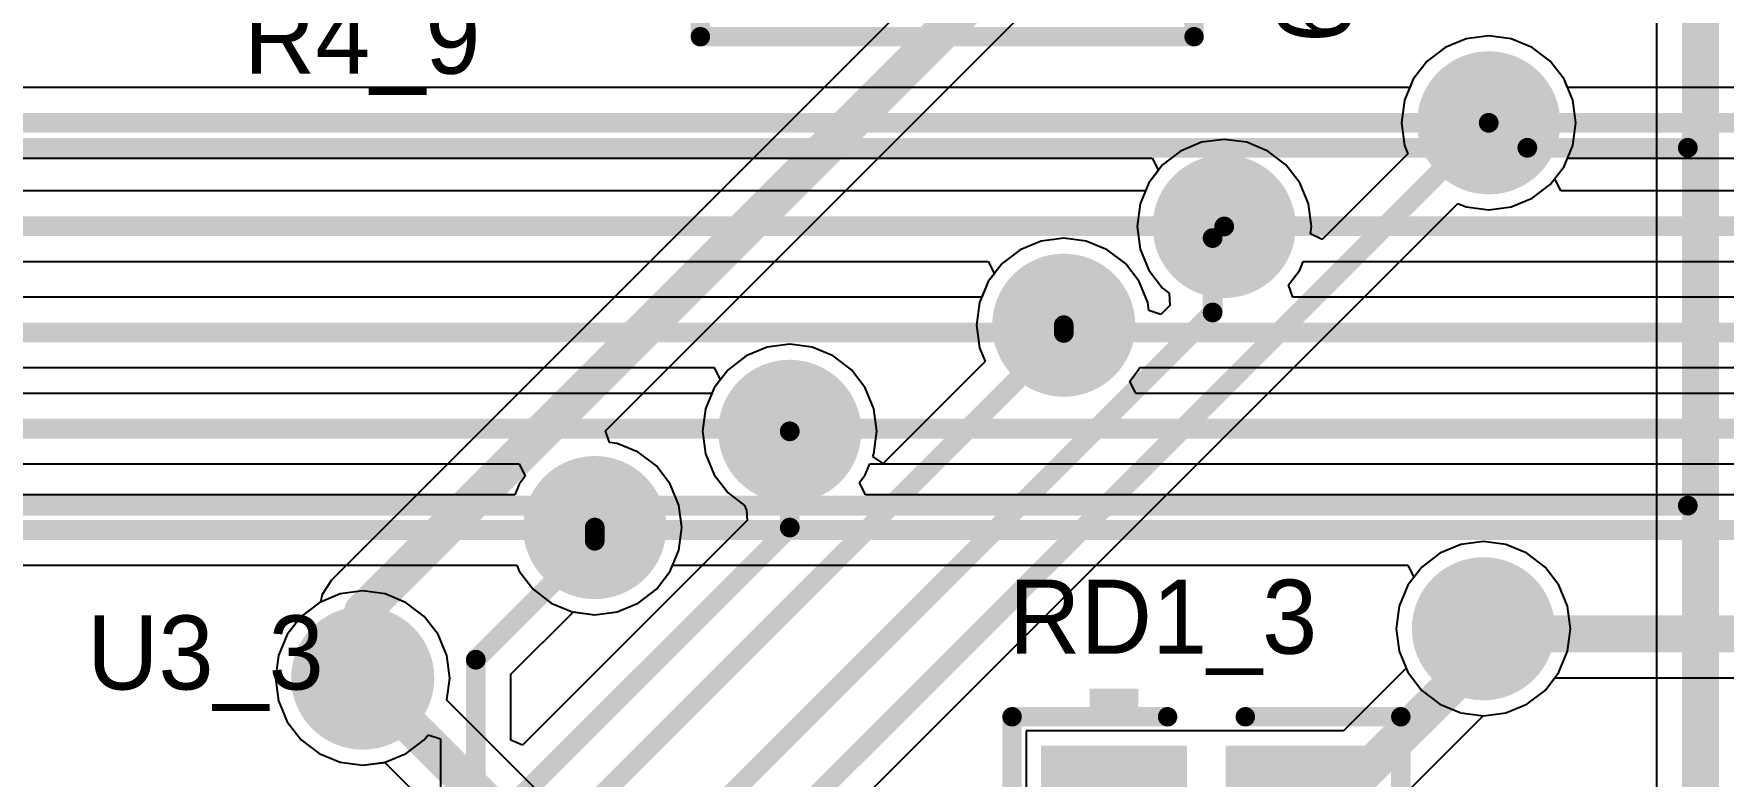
# Model space of a CAD drawing. Header units: millimetres. Extents: x 0.67 to 7.75, y 0.64 to 6.06.
# Drawn here: x 4.338 to 5.022, y 2.465 to 2.766 of the extents above; entities that cross this region are included whole.
import ezdxf

# ---------------------------------------------------------------- set-up
doc = ezdxf.new("R2010")
doc.units = ezdxf.units.MM
doc.header["$MEASUREMENT"] = 0
for name, color, linetype in [('BottomLayer', 5, 'Continuous'), ('BottomSolder', 6, 'Continuous'), ('MultiLayer', 9, 'Continuous'), ('PadHoleLayer', 156, 'Continuous'), ('TopLayer', 1, 'Continuous'), ('TopOverlay', 2, 'Continuous'), ('TopPaste', 8, 'Continuous'), ('TopSolder', 216, 'Continuous'), ('ViaHoleLayer', 16, 'Continuous')]:
    doc.layers.add(name, color=color, linetype=linetype)

# ---------------------------------------------------------------- blocks, each defined once
blk = doc.blocks.new('CC2012_0805_92')
at = {"layer": 'TopLayer'}
for points in [[(-0.06299, -0.02953), (-0.01181, -0.02953), (-0.06299, 0.02953), (-0.01181, 0.02953)], [(0.01181, -0.02953), (0.06299, -0.02953), (0.01181, 0.02953), (0.06299, 0.02953)]]:
    blk.add_solid(points, dxfattribs=at)
at = {"layer": 'TopOverlay', "const_width": 0.00787}
for points in [[(-0.07874, -0.04528), (-0.07874, 0.04528)], [(-0.07874, 0.04528), (-0.01575, 0.04528)], [(0.01575, 0.04528), (0.07874, 0.04528)], [(0.07874, -0.04528), (0.07874, 0.04528)], [(-0.07874, -0.04528), (-0.01575, -0.04528)], [(0.01575, -0.04528), (0.07874, -0.04528)]]:
    blk.add_lwpolyline(points, dxfattribs=at)
at = {"layer": 'TopOverlay', "const_width": 0.00394}
for points in [[(-0.08071, 0.04528, 1), (-0.07677, 0.04528, 1)], [(-0.08071, 0.04528, 1), (-0.07677, 0.04528, 1)], [(-0.01772, 0.04528, 1), (-0.01378, 0.04528, 1)], [(0.01378, 0.04528, 1), (0.01772, 0.04528, 1)], [(0.07677, 0.04528, 1), (0.08071, 0.04528, 1)], [(0.07677, 0.04528, 1), (0.08071, 0.04528, 1)], [(-0.08071, -0.04528, 1), (-0.07677, -0.04528, 1)], [(-0.08071, -0.04528, 1), (-0.07677, -0.04528, 1)], [(-0.01772, -0.04528, 1), (-0.01378, -0.04528, 1)], [(0.01378, -0.04528, 1), (0.01772, -0.04528, 1)], [(0.07677, -0.04528, 1), (0.08071, -0.04528, 1)], [(0.07677, -0.04528, 1), (0.08071, -0.04528, 1)]]:
    blk.add_lwpolyline(points, format="xyb", close=True, dxfattribs=at)
at = {"layer": 'TopOverlay'}
for points in [[(-0.04727, 0.04882), (-0.02758, 0.04882), (-0.04727, 0.05669), (-0.02758, 0.05669)], [(-0.04724, -0.05707), (-0.02756, -0.05707), (-0.04724, -0.04919), (-0.02756, -0.04919)]]:
    blk.add_solid(points, dxfattribs=at)
at = {"layer": 'TopPaste'}
for points in [[(-0.06299, -0.02953), (-0.01181, -0.02953), (-0.06299, 0.02953), (-0.01181, 0.02953)], [(0.01181, -0.02953), (0.06299, -0.02953), (0.01181, 0.02953), (0.06299, 0.02953)]]:
    blk.add_solid(points, dxfattribs=at)
at = {"layer": 'TopSolder'}
for points in [[(-0.06699, -0.03353), (-0.00781, -0.03353), (-0.06699, 0.03353), (-0.00781, 0.03353)], [(0.00781, -0.03353), (0.06699, -0.03353), (0.00781, 0.03353), (0.06699, 0.03353)]]:
    blk.add_solid(points, dxfattribs=at)
blk = doc.blocks.new('HDR1X2_248')
at = {"layer": 'BottomLayer', "const_width": 0.02953}
blk.add_lwpolyline([(0.08524, 0, 1), (0.11476, 0, 1)], format="xyb", close=True, dxfattribs=at)
at = {"layer": 'BottomLayer'}
blk.add_solid([(-0.02953, -0.02953), (0.02953, -0.02953), (-0.02953, 0.02953), (0.02953, 0.02953)], dxfattribs=at)
at = {"layer": 'BottomSolder', "const_width": 0.03353}
blk.add_lwpolyline([(0.08324, 0, 1), (0.11676, 0, 1)], format="xyb", close=True, dxfattribs=at)
at = {"layer": 'BottomSolder'}
blk.add_solid([(-0.03353, -0.03353), (0.03353, -0.03353), (-0.03353, 0.03353), (0.03353, 0.03353)], dxfattribs=at)
at = {"layer": 'MultiLayer', "const_width": 0.02953}
blk.add_lwpolyline([(0.08524, 0, 1), (0.11476, 0, 1)], format="xyb", close=True, dxfattribs=at)
at = {"layer": 'MultiLayer'}
blk.add_solid([(-0.02953, -0.02953), (0.02953, -0.02953), (-0.02953, 0.02953), (0.02953, 0.02953)], dxfattribs=at)
at = {"layer": 'PadHoleLayer', "const_width": 0.01772}
for points in [[(-0.00886, 0, 1), (0.00886, 0, 1)], [(0.09114, 0, 1), (0.10886, 0, 1)]]:
    blk.add_lwpolyline(points, format="xyb", close=True, dxfattribs=at)
at = {"layer": 'TopLayer', "const_width": 0.02953}
blk.add_lwpolyline([(0.08524, 0, 1), (0.11476, 0, 1)], format="xyb", close=True, dxfattribs=at)
at = {"layer": 'TopLayer'}
blk.add_solid([(-0.02953, -0.02953), (0.02953, -0.02953), (-0.02953, 0.02953), (0.02953, 0.02953)], dxfattribs=at)
at = {"layer": 'TopOverlay', "const_width": 0.00787}
for points in [[(-0.05, -0.05), (-0.05, 0.05)], [(-0.05, 0.05), (0.15, 0.05)], [(0.15, -0.05), (0.15, 0.05)], [(-0.05, -0.05), (0.15, -0.05)]]:
    blk.add_lwpolyline(points, dxfattribs=at)
at = {"layer": 'TopOverlay', "const_width": 0.00394}
for points in [[(-0.05197, 0.05, 1), (-0.04803, 0.05, 1)], [(-0.05197, 0.05, 1), (-0.04803, 0.05, 1)], [(0.14803, 0.05, 1), (0.15197, 0.05, 1)], [(0.14803, 0.05, 1), (0.15197, 0.05, 1)], [(-0.05197, -0.05, 1), (-0.04803, -0.05, 1)], [(-0.05197, -0.05, 1), (-0.04803, -0.05, 1)], [(0.14803, -0.05, 1), (0.15197, -0.05, 1)], [(0.14803, -0.05, 1), (0.15197, -0.05, 1)]]:
    blk.add_lwpolyline(points, format="xyb", close=True, dxfattribs=at)
at = {"layer": 'TopSolder', "const_width": 0.03353}
blk.add_lwpolyline([(0.08324, 0, 1), (0.11676, 0, 1)], format="xyb", close=True, dxfattribs=at)
at = {"layer": 'TopSolder'}
blk.add_solid([(-0.03353, -0.03353), (0.03353, -0.03353), (-0.03353, 0.03353), (0.03353, 0.03353)], dxfattribs=at)

msp = doc.modelspace()

# ---------------------------------------------------------------- linework, layer by layer
at = {"layer": 'BottomLayer'}
for p, q in [((4.92714, 2.7653), (4.918, 2.7641)), ((4.93627, 2.7641), (4.92714, 2.7653)), ((4.90949, 2.76057), (4.90218, 2.75496)), ((4.918, 2.7641), (4.90949, 2.76057)), ((4.94479, 2.76057), (4.93627, 2.7641)), ((4.9521, 2.75496), (4.94479, 2.76057)), ((4.90218, 2.75496), (4.89657, 2.74765)), ((4.95771, 2.74765), (4.9521, 2.75496)), ((4.89657, 2.74765), (4.89517, 2.74427)), ((4.95911, 2.74427), (4.95771, 2.74765)), ((4.89517, 2.74427), (3.96079, 2.74427)), ((5.85803, 2.74427), (4.95911, 2.74427)), ((3.96316, 2.71573), (4.79086, 2.71573)), ((4.79332, 2.71073), (4.78943, 2.70565)), ((4.79086, 2.71573), (4.79332, 2.71073)), ((4.95392, 2.70741), (4.95771, 2.71235)), ((4.95771, 2.71235), (4.95911, 2.71573)), ((4.95911, 2.71573), (5.75932, 2.71573)), ((4.78943, 2.70565), (4.78809, 2.70241)), ((4.95639, 2.70241), (4.95392, 2.70741)), ((4.78809, 2.70241), (3.9608, 2.70241)), ((5.75726, 2.70241), (4.95639, 2.70241)), ((3.84603, 2.67386), (4.72443, 2.67386)), ((4.72443, 2.67386), (4.72689, 2.66886)), ((4.84598, 2.66436), (4.85057, 2.67035)), ((4.85057, 2.67035), (4.85203, 2.67386)), ((4.85203, 2.67386), (5.68196, 2.67386)), ((4.72443, 2.66565), (4.72182, 2.65936)), ((4.72689, 2.66886), (4.72443, 2.66565)), ((4.84784, 2.65936), (4.84598, 2.66436)), ((4.72182, 2.65936), (3.84184, 2.65936)), ((5.67865, 2.65936), (4.84784, 2.65936)), ((3.76277, 2.63082), (4.61339, 2.63082)), ((4.61339, 2.63082), (4.61586, 2.62582)), ((4.78175, 2.62536), (4.78557, 2.63035)), ((4.78557, 2.63035), (4.78577, 2.63082)), ((4.78577, 2.63082), (5.60039, 2.63082)), ((4.61343, 2.62265), (4.61248, 2.62036)), ((4.61586, 2.62582), (4.61343, 2.62265)), ((4.78421, 2.62036), (4.78175, 2.62536)), ((4.61248, 2.62036), (3.76121, 2.62036)), ((5.59948, 2.62036), (4.78421, 2.62036)), ((3.68797, 2.59182), (4.53439, 2.59182)), ((4.53439, 2.59182), (4.53686, 2.58682)), ((4.67221, 2.58427), (4.67457, 2.58735)), ((4.67457, 2.58735), (4.67642, 2.59182)), ((4.67642, 2.59182), (5.54347, 2.59182)), ((4.53443, 2.58365), (4.53261, 2.57927)), ((4.53686, 2.58682), (4.53443, 2.58365)), ((4.67468, 2.57927), (4.67221, 2.58427)), ((4.53261, 2.57927), (3.68584, 2.57927)), ((5.53986, 2.57927), (4.67468, 2.57927)), ((4.22568, 2.55073), (4.53344, 2.55073)), ((4.53344, 2.55073), (4.53443, 2.54835)), ((4.53443, 2.54835), (4.54004, 2.54104)), ((4.58996, 2.54104), (4.59557, 2.54835)), ((4.59557, 2.54835), (4.59656, 2.55073)), ((4.59656, 2.55073), (4.89432, 2.55073)), ((4.89432, 2.55073), (4.89679, 2.54573)), ((4.471, 2.5403), (4.46186, 2.5391)), ((4.48014, 2.5391), (4.471, 2.5403)), ((4.54004, 2.54104), (4.54735, 2.53543)), ((4.58265, 2.53543), (4.58996, 2.54104)), ((4.89443, 2.54265), (4.8909, 2.53414)), ((4.89679, 2.54573), (4.89443, 2.54265)), ((4.45335, 2.53557), (4.44604, 2.52996)), ((4.46186, 2.5391), (4.45335, 2.53557)), ((4.48865, 2.53557), (4.48014, 2.5391)), ((4.49596, 2.52996), (4.48865, 2.53557)), ((4.54735, 2.53543), (4.55586, 2.5319)), ((4.57414, 2.5319), (4.58265, 2.53543)), ((4.8909, 2.53414), (4.8897, 2.525)), ((4.44604, 2.52996), (4.44043, 2.52265)), ((4.50157, 2.52265), (4.49596, 2.52996)), ((4.55586, 2.5319), (4.565, 2.5307)), ((4.565, 2.5307), (4.57414, 2.5319)), ((4.44043, 2.52265), (4.4369, 2.51414)), ((4.5051, 2.51414), (4.50157, 2.52265)), ((4.8897, 2.525), (4.8909, 2.51586)), ((4.4369, 2.51414), (4.4357, 2.505)), ((4.5063, 2.505), (4.5051, 2.51414)), ((4.8909, 2.51586), (4.89443, 2.50735)), ((4.4357, 2.505), (4.4369, 2.49586)), ((4.50513, 2.4961), (4.5063, 2.505)), ((4.89443, 2.50735), (4.90004, 2.50004)), ((4.94996, 2.50004), (4.95389, 2.50516)), ((4.95389, 2.50516), (5.08857, 2.50516)), ((4.90004, 2.50004), (4.90735, 2.49443)), ((4.94265, 2.49443), (4.94996, 2.50004)), ((4.4369, 2.49586), (4.44043, 2.48735)), ((4.65062, 2.35062), (4.50513, 2.4961)), ((4.90735, 2.49443), (4.91586, 2.4909)), ((4.93414, 2.4909), (4.94265, 2.49443)), ((4.44043, 2.48735), (4.44604, 2.48004)), ((4.91586, 2.4909), (4.925, 2.4897)), ((4.925, 2.4897), (4.93414, 2.4909)), ((4.44604, 2.48004), (4.45335, 2.47443)), ((4.45335, 2.47443), (4.46186, 2.4709)), ((4.46186, 2.4709), (4.471, 2.4697)), ((4.471, 2.4697), (4.4799, 2.47087)), ((4.4799, 2.47087), (4.62016, 2.33061))]:
    msp.add_line(p, q, dxfattribs=at)
for points, const_width in [([(4.91464, 2.73, 1), (4.93964, 2.73, 1)], 0.025), ([(4.92514, 2.73, 1), (4.92914, 2.73, 1)], 0.004), ([(4.92514, 2.73, 1), (4.92914, 2.73, 1)], 0.004), ([(4.8075, 2.688, 1), (4.8325, 2.688, 1)], 0.025), ([(4.7425, 2.648, 1), (4.7675, 2.648, 1)], 0.025), ([(4.6315, 2.605, 1), (4.6565, 2.605, 1)], 0.025), ([(4.5525, 2.566, 1), (4.5775, 2.566, 1)], 0.025), ([(4.9125, 2.525, 1), (4.9375, 2.525, 1)], 0.025), ([(4.92125, 2.525, 1), (4.92875, 2.525, 1)], 0.0075), ([(4.4585, 2.505, 1), (4.4835, 2.505, 1)], 0.025), ([(4.92325, 2.523, 1), (4.93075, 2.523, 1)], 0.0075), ([(4.92325, 2.523, 1), (4.93075, 2.523, 1)], 0.0075), ([(4.46725, 2.505, 1), (4.47475, 2.505, 1)], 0.0075)]:
    msp.add_lwpolyline(points, format="xyb", close=True, dxfattribs=dict(at, const_width=const_width))
for points, const_width in [([(3.92714, 2.73), (4.92714, 2.73)], 0.008), ([(4.92714, 2.73), (5.89, 2.73)], 0.008), ([(1.02186, 2.68814), (6.45186, 2.68814)], 0.008), ([(3.63985, 2.64509), (6.40491, 2.64509)], 0.008), ([(1.03109, 2.60609), (6.24391, 2.60609)], 0.008), ([(3.555, 2.565), (6.305, 2.565)], 0.008), ([(4.925, 2.525), (4.927, 2.523)], 0.015), ([(4.927, 2.523), (5.199, 2.523)], 0.015), ([(4.471, 2.505), (4.638, 2.338)], 0.015)]:
    msp.add_lwpolyline(points, dxfattribs=dict(at, const_width=const_width))
at = {"layer": 'BottomSolder', "const_width": 0.029}
for points in [[(4.91264, 2.73, 1), (4.94164, 2.73, 1)], [(4.8055, 2.688, 1), (4.8345, 2.688, 1)], [(4.7405, 2.648, 1), (4.7695, 2.648, 1)], [(4.6295, 2.605, 1), (4.6585, 2.605, 1)], [(4.5505, 2.566, 1), (4.5795, 2.566, 1)], [(4.9105, 2.525, 1), (4.9395, 2.525, 1)], [(4.4565, 2.505, 1), (4.4855, 2.505, 1)]]:
    msp.add_lwpolyline(points, format="xyb", close=True, dxfattribs=at)
at = {"layer": 'MultiLayer', "const_width": 0.025}
for points in [[(4.91464, 2.73, 1), (4.93964, 2.73, 1)], [(4.8075, 2.688, 1), (4.8325, 2.688, 1)], [(4.7425, 2.648, 1), (4.7675, 2.648, 1)], [(4.6315, 2.605, 1), (4.6565, 2.605, 1)], [(4.5525, 2.566, 1), (4.5775, 2.566, 1)], [(4.9125, 2.525, 1), (4.9375, 2.525, 1)], [(4.4585, 2.505, 1), (4.4835, 2.505, 1)]]:
    msp.add_lwpolyline(points, format="xyb", close=True, dxfattribs=at)
at = {"layer": 'TopLayer'}
for p, q in [((4.99516, 4.09189), (4.99516, 2.13143)), ((4.56938, 2.60525), (4.74255, 2.77842)), ((4.6844, 2.77074), (4.45838, 2.54472)), ((4.92714, 2.7653), (4.918, 2.7641)), ((4.93627, 2.7641), (4.92714, 2.7653)), ((4.90949, 2.76057), (4.90218, 2.75496)), ((4.918, 2.7641), (4.90949, 2.76057)), ((4.94479, 2.76057), (4.93627, 2.7641)), ((4.9521, 2.75496), (4.94479, 2.76057)), ((4.90218, 2.75496), (4.89657, 2.74765)), ((4.95771, 2.74765), (4.9521, 2.75496)), ((4.89657, 2.74765), (4.89304, 2.73914)), ((4.96124, 2.73914), (4.95771, 2.74765)), ((4.89304, 2.73914), (4.89184, 2.73)), ((4.96244, 2.73), (4.96124, 2.73914)), ((4.89184, 2.73), (4.89304, 2.72086)), ((4.96124, 2.72086), (4.96244, 2.73)), ((4.80235, 2.71857), (4.79504, 2.71296)), ((4.81086, 2.7221), (4.80235, 2.71857)), ((4.82, 2.7233), (4.81086, 2.7221)), ((4.82914, 2.7221), (4.82, 2.7233)), ((4.83765, 2.71857), (4.82914, 2.7221)), ((4.84496, 2.71296), (4.83765, 2.71857)), ((4.89444, 2.71749), (4.85965, 2.6827)), ((4.89304, 2.72086), (4.89444, 2.71749)), ((4.95771, 2.71235), (4.96124, 2.72086)), ((4.79504, 2.71296), (4.78943, 2.70565)), ((4.85057, 2.70565), (4.84496, 2.71296)), ((4.9521, 2.70504), (4.95771, 2.71235)), ((4.78943, 2.70565), (4.7859, 2.69714)), ((4.8541, 2.69714), (4.85057, 2.70565)), ((4.94479, 2.69943), (4.9521, 2.70504)), ((4.65326, 2.43593), (4.91462, 2.6973)), ((4.7859, 2.69714), (4.7847, 2.688)), ((4.8553, 2.688), (4.8541, 2.69714)), ((4.91462, 2.6973), (4.918, 2.6959)), ((4.93627, 2.6959), (4.94479, 2.69943)), ((4.918, 2.6959), (4.92714, 2.6947)), ((4.92714, 2.6947), (4.93627, 2.6959)), ((4.755, 2.6833), (4.74586, 2.6821)), ((4.76414, 2.6821), (4.755, 2.6833)), ((4.7847, 2.688), (4.7859, 2.67886)), ((4.85491, 2.68503), (4.8553, 2.688)), ((4.85965, 2.6827), (4.85491, 2.68503)), ((4.73735, 2.67857), (4.73004, 2.67296)), ((4.74586, 2.6821), (4.73735, 2.67857)), ((4.77265, 2.67857), (4.76414, 2.6821)), ((4.77996, 2.67296), (4.77265, 2.67857)), ((4.7859, 2.67886), (4.78943, 2.67035)), ((4.73004, 2.67296), (4.72443, 2.66565)), ((4.78557, 2.66565), (4.77996, 2.67296)), ((4.78943, 2.67035), (4.79504, 2.66304)), ((4.72443, 2.66565), (4.7209, 2.65714)), ((4.7891, 2.65714), (4.78557, 2.66565)), ((4.79504, 2.66304), (4.79767, 2.66102)), ((4.7209, 2.65714), (4.7197, 2.648)), ((4.78953, 2.6539), (4.7891, 2.65714)), ((4.798, 2.65603), (4.79426, 2.65229)), ((4.79767, 2.66102), (4.798, 2.65603)), ((4.79426, 2.65229), (4.78953, 2.6539)), ((4.7197, 2.648), (4.7209, 2.63886)), ((4.62635, 2.63557), (4.61904, 2.62996)), ((4.63486, 2.6391), (4.62635, 2.63557)), ((4.644, 2.6403), (4.63486, 2.6391)), ((4.65314, 2.6391), (4.644, 2.6403)), ((4.66165, 2.63557), (4.65314, 2.6391)), ((4.66896, 2.62996), (4.66165, 2.63557)), ((4.7209, 2.63886), (4.72322, 2.63326)), ((4.61904, 2.62996), (4.61343, 2.62265)), ((4.67457, 2.62265), (4.66896, 2.62996)), ((4.72322, 2.63326), (4.68187, 2.5919)), ((4.61343, 2.62265), (4.6099, 2.61414)), ((4.6781, 2.61414), (4.67457, 2.62265)), ((4.6099, 2.61414), (4.6087, 2.605)), ((4.6793, 2.605), (4.6781, 2.61414)), ((4.57099, 2.60051), (4.56938, 2.60525)), ((4.6087, 2.605), (4.6099, 2.59586)), ((4.6781, 2.59586), (4.6793, 2.605)), ((4.57414, 2.6001), (4.57099, 2.60051)), ((4.58265, 2.59657), (4.57414, 2.6001)), ((4.58996, 2.59096), (4.58265, 2.59657)), ((4.6099, 2.59586), (4.61343, 2.58735)), ((4.67763, 2.59474), (4.6781, 2.59586)), ((4.68187, 2.5919), (4.67763, 2.59474)), ((4.59557, 2.58365), (4.58996, 2.59096)), ((4.61343, 2.58735), (4.61904, 2.58004)), ((4.5991, 2.57514), (4.59557, 2.58365)), ((4.6003, 2.566), (4.5991, 2.57514)), ((4.61904, 2.58004), (4.62568, 2.57494)), ((4.62568, 2.57494), (4.62644, 2.57301)), ((4.62669, 2.56888), (4.53569, 2.47788)), ((4.62644, 2.57301), (4.62669, 2.56888)), ((4.5991, 2.55686), (4.6003, 2.566)), ((4.925, 2.5603), (4.91586, 2.5591)), ((4.93414, 2.5591), (4.925, 2.5603)), ((4.59557, 2.54835), (4.5991, 2.55686)), ((4.90735, 2.55557), (4.90004, 2.54996)), ((4.91586, 2.5591), (4.90735, 2.55557)), ((4.94265, 2.55557), (4.93414, 2.5591)), ((4.94996, 2.54996), (4.94265, 2.55557)), ((4.58996, 2.54104), (4.59557, 2.54835)), ((4.90004, 2.54996), (4.89443, 2.54265)), ((4.95557, 2.54265), (4.94996, 2.54996)), ((4.45838, 2.54472), (4.45452, 2.53893)), ((4.58265, 2.53543), (4.58996, 2.54104)), ((4.89443, 2.54265), (4.8909, 2.53414)), ((4.9591, 2.53414), (4.95557, 2.54265)), ((4.45335, 2.53557), (4.44604, 2.52996)), ((4.45389, 2.5358), (4.45335, 2.53557)), ((4.45452, 2.53893), (4.45389, 2.5358)), ((4.57414, 2.5319), (4.58265, 2.53543)), ((4.8909, 2.53414), (4.8897, 2.525)), ((4.9603, 2.525), (4.9591, 2.53414)), ((4.44604, 2.52996), (4.44043, 2.52265)), ((4.53107, 2.50654), (4.55636, 2.53184)), ((4.55636, 2.53184), (4.565, 2.5307)), ((4.565, 2.5307), (4.57414, 2.5319)), ((4.44043, 2.52265), (4.4369, 2.51414)), ((4.8897, 2.525), (4.8909, 2.51586)), ((4.9591, 2.51586), (4.9603, 2.525)), ((4.4369, 2.51414), (4.4357, 2.505)), ((4.8909, 2.51586), (4.89375, 2.50898)), ((4.95557, 2.50735), (4.9591, 2.51586)), ((4.4357, 2.505), (4.4369, 2.49586)), ((4.53107, 2.47979), (4.53107, 2.50654)), ((4.89375, 2.50898), (4.86834, 2.48358)), ((4.94996, 2.50004), (4.95557, 2.50735)), ((4.94265, 2.49443), (4.94996, 2.50004)), ((4.4369, 2.49586), (4.44043, 2.48735)), ((4.93414, 2.4909), (4.94265, 2.49443)), ((4.44043, 2.48735), (4.44604, 2.48004)), ((4.88579, 2.45055), (4.92494, 2.48971)), ((4.92494, 2.48971), (4.925, 2.4897)), ((4.925, 2.4897), (4.93414, 2.4909)), ((4.44604, 2.48004), (4.45335, 2.47443)), ((4.48865, 2.47443), (4.49596, 2.48004)), ((4.49596, 2.48004), (4.49752, 2.48207)), ((4.49752, 2.48207), (4.50252, 2.48037)), ((4.50252, 2.48037), (4.50252, 2.38109)), ((4.53569, 2.47788), (4.53107, 2.47979)), ((4.81098, 2.48358), (4.7398, 2.48358)), ((4.7398, 2.48358), (4.7398, 2.43093)), ((4.81461, 2.48358), (4.81098, 2.48358)), ((4.81098, 2.48358), (4.81098, 2.48358)), ((4.86834, 2.48358), (4.81461, 2.48358)), ((4.81461, 2.48358), (4.81461, 2.48358)), ((4.45335, 2.47443), (4.46186, 2.4709)), ((4.46186, 2.4709), (4.471, 2.4697)), ((4.471, 2.4697), (4.48014, 2.4709)), ((4.48014, 2.4709), (4.48865, 2.47443))]:
    msp.add_line(p, q, dxfattribs=at)
for points, const_width in [([(5.013, 1.40795), (5.013, 4.09928)], 0.015), ([(4.471, 2.5321), (4.75378, 2.81489)], 0.015), ([(4.6138, 2.41666), (4.92714, 2.73)], 0.008), ([(4.81531, 2.68331), (4.82, 2.688)], 0.008), ([(4.81531, 2.65316), (4.81531, 2.68331)], 0.008), ([(4.60427, 2.44211), (4.81531, 2.65316)], 0.008), ([(4.5528, 2.44264), (4.755, 2.64485)], 0.008), ([(4.755, 2.64485), (4.755, 2.648)], 0.008), ([(4.644, 2.566), (4.644, 2.605)], 0.008), ([(4.5348, 2.4568), (4.644, 2.566)], 0.008), ([(4.565, 2.56066), (4.565, 2.566)], 0.008), ([(4.5168, 2.51246), (4.565, 2.56066)], 0.008), ([(4.471, 2.505), (4.471, 2.5321)], 0.015), ([(4.85405, 2.44405), (4.925, 2.515)], 0.015), ([(4.5168, 2.38109), (4.5168, 2.51246)], 0.008)]:
    msp.add_lwpolyline(points, dxfattribs=dict(at, const_width=const_width))
for points, const_width in [([(4.91464, 2.73, 1), (4.93964, 2.73, 1)], 0.025), ([(4.92514, 2.73, 1), (4.92914, 2.73, 1)], 0.004), ([(4.8075, 2.688, 1), (4.8325, 2.688, 1)], 0.025), ([(4.818, 2.688, 1), (4.822, 2.688, 1)], 0.004), ([(4.81331, 2.68331, 1), (4.81731, 2.68331, 1)], 0.004), ([(4.81331, 2.68331, 1), (4.81731, 2.68331, 1)], 0.004), ([(4.7425, 2.648, 1), (4.7675, 2.648, 1)], 0.025), ([(4.81331, 2.65316, 1), (4.81731, 2.65316, 1)], 0.004), ([(4.81331, 2.65316, 1), (4.81731, 2.65316, 1)], 0.004), ([(4.753, 2.648, 1), (4.757, 2.648, 1)], 0.004), ([(4.753, 2.64485, 1), (4.757, 2.64485, 1)], 0.004), ([(4.753, 2.64485, 1), (4.757, 2.64485, 1)], 0.004), ([(4.6315, 2.605, 1), (4.6565, 2.605, 1)], 0.025), ([(4.642, 2.605, 1), (4.646, 2.605, 1)], 0.004), ([(4.5525, 2.566, 1), (4.5775, 2.566, 1)], 0.025), ([(4.563, 2.566, 1), (4.567, 2.566, 1)], 0.004), ([(4.642, 2.566, 1), (4.646, 2.566, 1)], 0.004), ([(4.642, 2.566, 1), (4.646, 2.566, 1)], 0.004), ([(4.563, 2.56066, 1), (4.567, 2.56066, 1)], 0.004), ([(4.563, 2.56066, 1), (4.567, 2.56066, 1)], 0.004), ([(4.9125, 2.525, 1), (4.9375, 2.525, 1)], 0.025), ([(4.46725, 2.5321, 1), (4.47475, 2.5321, 1)], 0.0075), ([(4.46725, 2.5321, 1), (4.47475, 2.5321, 1)], 0.0075), ([(4.4585, 2.505, 1), (4.4835, 2.505, 1)], 0.025), ([(4.92125, 2.515, 1), (4.92875, 2.515, 1)], 0.0075), ([(4.46725, 2.505, 1), (4.47475, 2.505, 1)], 0.0075), ([(4.5148, 2.51246, 1), (4.5188, 2.51246, 1)], 0.004), ([(4.5148, 2.51246, 1), (4.5188, 2.51246, 1)], 0.004)]:
    msp.add_lwpolyline(points, format="xyb", close=True, dxfattribs=dict(at, const_width=const_width))
at = {"layer": 'TopOverlay', "const_width": 0.008}
for points in [[(4.0278, 2.71989), (4.9428, 2.71989)], [(4.9428, 2.71989), (5.0078, 2.71989)], [(4.0278, 2.57489), (5.0078, 2.57489)]]:
    msp.add_lwpolyline(points, dxfattribs=at)
at = {"layer": 'TopOverlay', "const_width": 0.004}
for points in [[(4.9408, 2.71989, 1), (4.9448, 2.71989, 1)], [(4.9408, 2.71989, 1), (4.9448, 2.71989, 1)], [(5.0058, 2.71989, 1), (5.0098, 2.71989, 1)], [(5.0058, 2.57489, 1), (5.0098, 2.57489, 1)]]:
    msp.add_lwpolyline(points, format="xyb", close=True, dxfattribs=at)
at = {"layer": 'TopSolder', "const_width": 0.029}
for points in [[(4.91264, 2.73, 1), (4.94164, 2.73, 1)], [(4.8055, 2.688, 1), (4.8345, 2.688, 1)], [(4.7405, 2.648, 1), (4.7695, 2.648, 1)], [(4.6295, 2.605, 1), (4.6585, 2.605, 1)], [(4.5505, 2.566, 1), (4.5795, 2.566, 1)], [(4.9105, 2.525, 1), (4.9395, 2.525, 1)], [(4.4565, 2.505, 1), (4.4855, 2.505, 1)]]:
    msp.add_lwpolyline(points, format="xyb", close=True, dxfattribs=at)
at = {"layer": 'ViaHoleLayer', "const_width": 0.014}
for points in [[(4.92014, 2.73, 1), (4.93414, 2.73, 1)], [(4.813, 2.688, 1), (4.827, 2.688, 1)], [(4.748, 2.648, 1), (4.762, 2.648, 1)], [(4.637, 2.605, 1), (4.651, 2.605, 1)], [(4.558, 2.566, 1), (4.572, 2.566, 1)], [(4.918, 2.525, 1), (4.932, 2.525, 1)], [(4.464, 2.505, 1), (4.478, 2.505, 1)]]:
    msp.add_lwpolyline(points, format="xyb", close=True, dxfattribs=at)

# ---------------------------------------------------------------- block references
at = {"rotation": 360}
for name, p in [('HDR1X2_248', (4.6578, 2.81489)), ('CC2012_0805_92', (4.8128, 2.44405))]:
    msp.add_blockref(name, p, dxfattribs=at)

# ---------------------------------------------------------------- texts
at = {"layer": 'TopOverlay'}
msp.add_text('H2_9', height=0.03, rotation=270, dxfattribs=at).set_placement((4.8413, 2.85839))
for s, p in [('R4_9', (4.4228, 2.74989)), ('RD1_3', (4.7328, 2.51489)), ('U3_3', (4.3593, 2.50039))]:
    msp.add_text(s, height=0.03, dxfattribs=at).set_placement(p)

doc.saveas('drawing.dxf')
